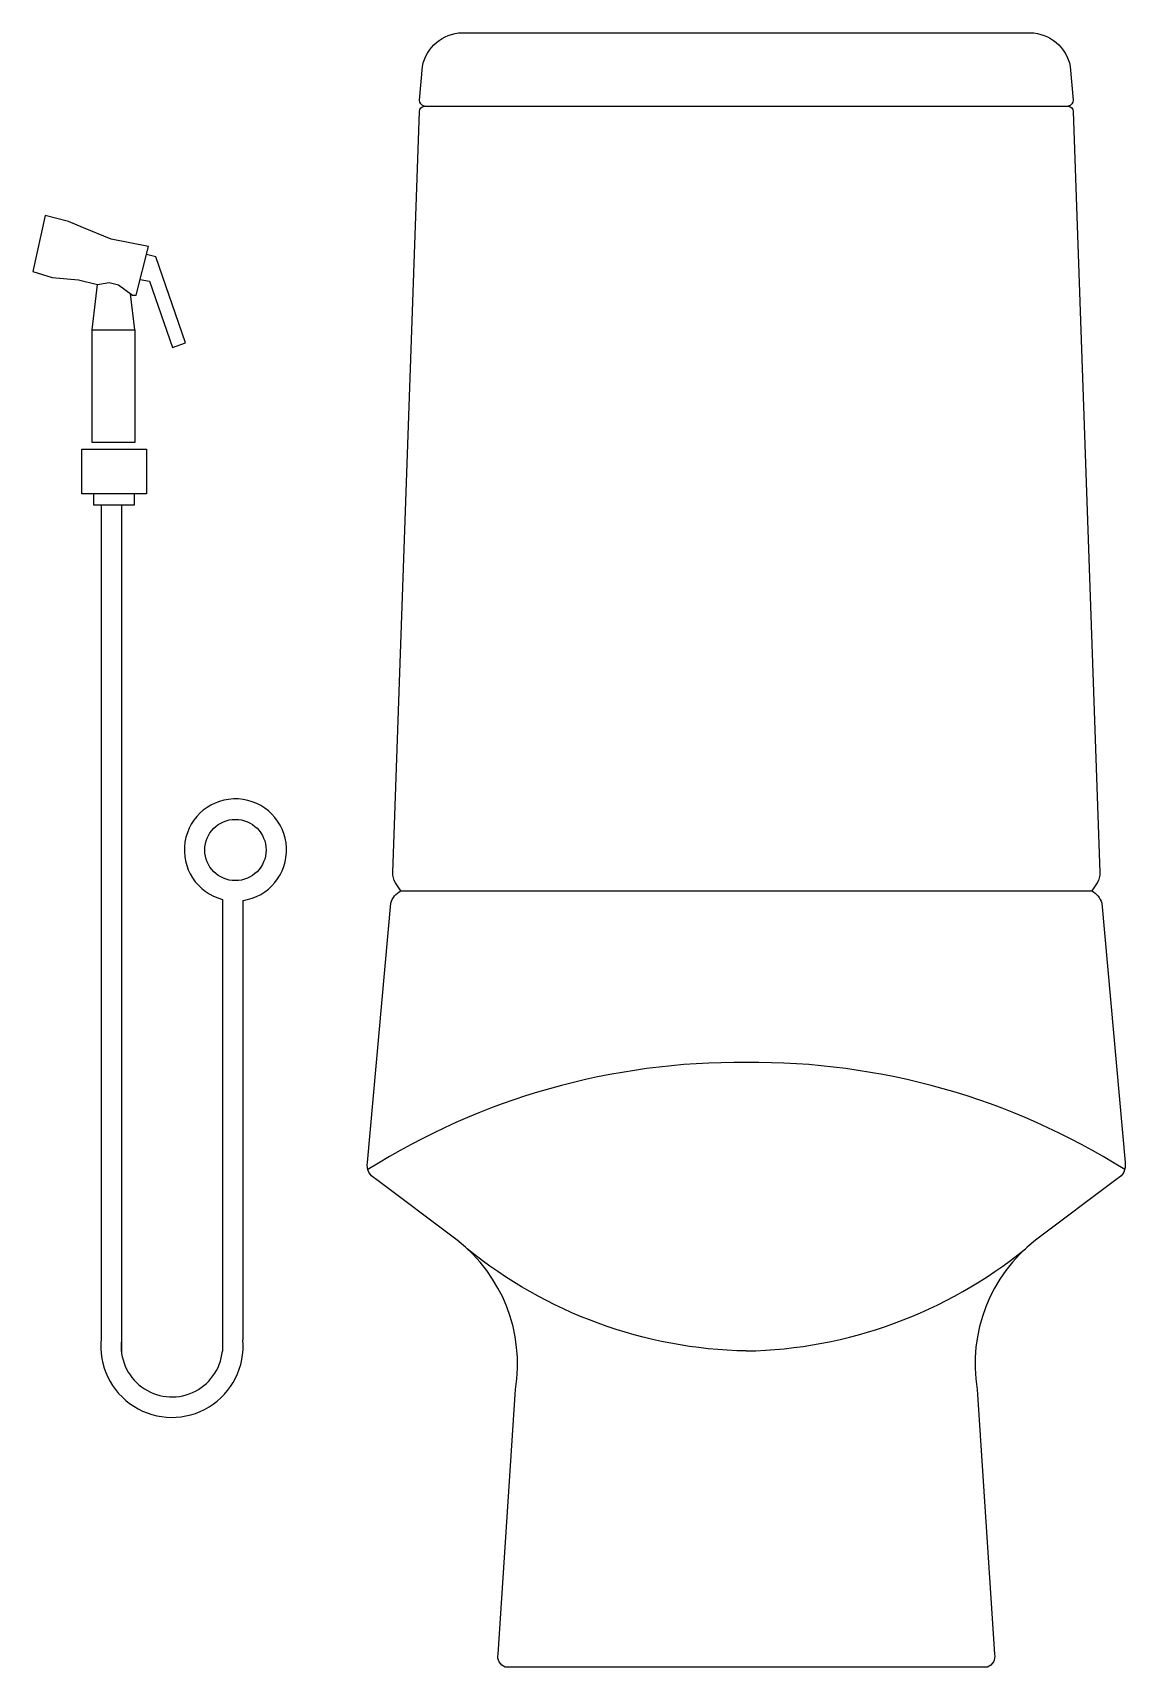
# Model space of a CAD drawing. Header units: centimetres. Extents: x -34.9 to 18.5, y 0 to 80.
import ezdxf

# ---------------------------------------------------------------- set-up
doc = ezdxf.new("R2010")
doc.units = ezdxf.units.CM

msp = doc.modelspace()

# ---------------------------------------------------------------- linework, layer by layer
for p, q in [((-34.304, 71.059), (-34.92, 68.31)), ((-33.165, 70.759), (-34.304, 71.059)), ((-32.44, 70.457), (-33.165, 70.759)), ((-31.081, 69.891), (-32.44, 70.457)), ((-29.249, 69.533), (-31.081, 69.891)), ((-29.855, 67.154), (-29.249, 69.533)), ((-28.89, 69.037), (-29.347, 69.146)), ((-27.441, 64.819), (-28.89, 69.037)), ((-34.92, 68.31), (-33.97, 68.014)), ((-33.97, 68.014), (-32.68, 67.91)), ((-32.68, 67.91), (-31.746, 67.673)), ((-32.006, 65.461), (-31.746, 67.673)), ((-31.746, 67.673), (-31.182, 67.769)), ((-31.182, 67.769), (-30.715, 67.665)), ((-30.715, 67.665), (-30.04, 67.154)), ((-29.921, 65.461), (-30.128, 67.221)), ((-29.658, 67.926), (-29.198, 67.846)), ((-29.198, 67.846), (-28.082, 64.599)), ((-30.04, 67.154), (-29.855, 67.154)), ((-32.006, 65.461), (-29.921, 65.461)), ((-32.006, 59.944), (-32.006, 65.461)), ((-29.921, 65.461), (-29.921, 59.944)), ((-28.082, 64.599), (-27.441, 64.819)), ((-32.52, 57.427), (-32.52, 59.618)), ((-32.52, 59.618), (-29.347, 59.618)), ((-29.921, 59.944), (-32.006, 59.944)), ((-29.347, 59.618), (-29.347, 57.427)), ((-29.347, 57.427), (-32.52, 57.427)), ((-31.95, 57.427), (-31.95, 56.9)), ((-31.95, 56.9), (-29.941, 56.9)), ((-31.573, 56.9), (-31.573, 16.088)), ((-30.575, 56.844), (-30.575, 15.417)), ((-29.941, 56.9), (-29.941, 57.427)), ((-25.636, 37.582), (-25.636, 15.467)), ((-24.637, 37.526), (-24.637, 16.031))]:
    msp.add_line(p, q)
for points in [[(11.8, 0), (-11.8, 0, -0.347123), (-12.15, 0.65), (-11.3, 13.6, 0.27527), (-14.15, 20.9), (-18.15, 23.9, -0.320001), (-18.534, 24.7), (-17.4, 37.4, -0.197812), (-16.9, 38, 0.003465), (-17.168, 38.392, -0.145059), (-17.3, 38.9), (-16, 76.15, -0.372646), (-15.75, 76.4, -0.308019), (-16, 76.7), (-15.85, 78.35, -0.349118), (-13.9, 80), (13.9, 80, -0.349118), (15.85, 78.35), (16, 76.7, -0.308019), (15.75, 76.4, -0.372646), (16, 76.15), (17.3, 38.9, -0.145059), (17.168, 38.392, 0.003465), (16.9, 38, -0.197812), (17.4, 37.4), (18.534, 24.7, -0.320001), (18.15, 23.9), (14.15, 20.9, 0.27527), (11.3, 13.6), (12.15, 0.65, -0.347123), (11.8, 0)], [(18.516, 24.359, 0.144254), (0, 29.6, 0.144254), (-18.516, 24.359, 0.143671)], [(0, 15.483, -0.167998), (-13.656, 20.481)], [(0, 15.483, 0.167998), (13.656, 20.481)]]:
    msp.add_lwpolyline(points, format="xyb")
for points in [[(-15.75, 76.4), (15.75, 76.4)], [(-16.9, 38), (16.9, 38)]]:
    msp.add_lwpolyline(points)
msp.add_circle((-25, 40), 1.5)
for centre, radius, start, end in [((-25, 40), 2.5, 278.34532, 255.2714), ((-28.108, 15.717), 3.485, 173.89245, 5.16853), ((-28.108, 15.717), 2.485, 173.05556, 354.2234)]:
    msp.add_arc(centre, radius, start, end)

doc.saveas('drawing.dxf')
